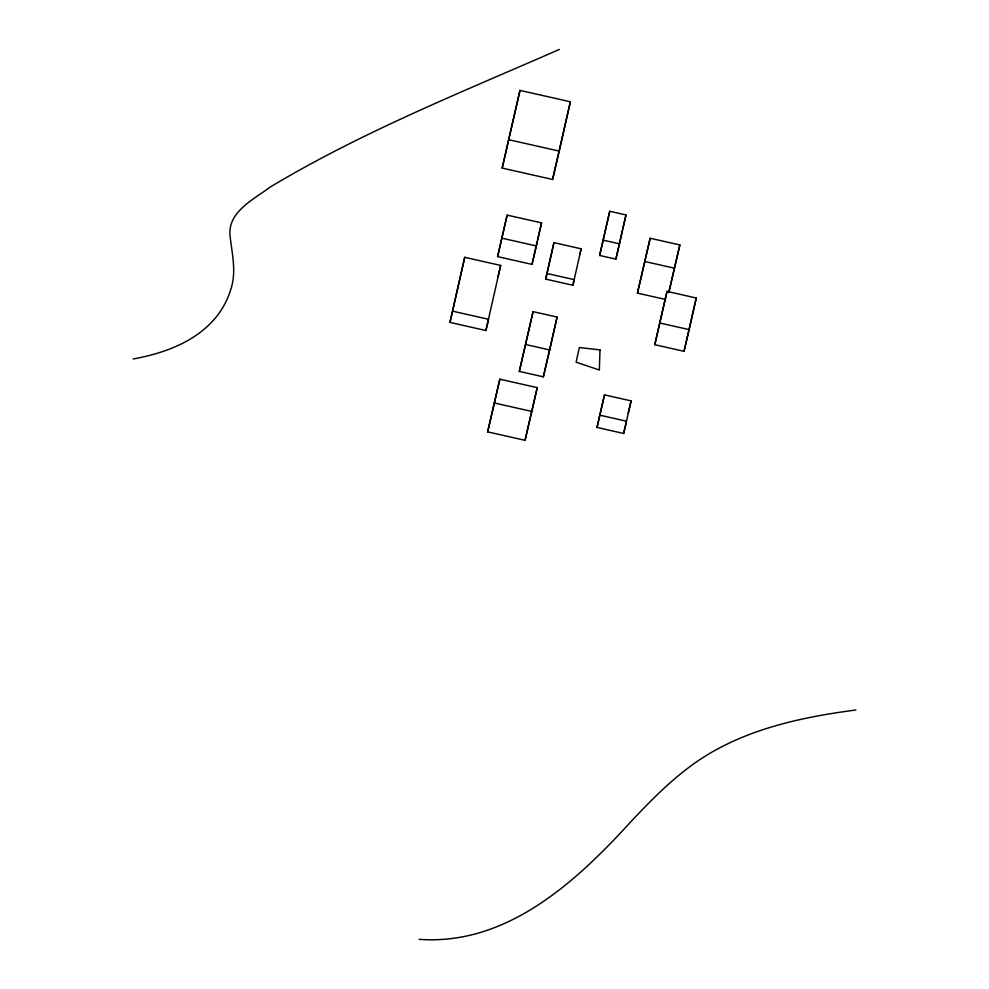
<?xml version="1.0" encoding="UTF-8"?>
<svg xmlns="http://www.w3.org/2000/svg" width="989" height="989" viewBox="0 0 989 989"><rect width="100%" height="100%" fill="white"/><g stroke="black" fill="none" stroke-linecap="round" stroke-linejoin="round"><path stroke-width="1.48" d="M449.97 322.402L464.731 257.313L500.669 265.435L485.908 330.524L449.97 322.402L464.731 257.313M502.189 168.093L519.979 90.395L570.356 101.768L559.267 151.119L552.567 179.466L502.189 168.093L519.979 90.395M497.603 256.621L507.147 215.12L541.564 222.884L536.372 245.964L532.02 264.397L497.603 256.621L507.147 215.12M487.651 431.872L499.841 379.183L537.237 387.639L531.884 411.461L525.06 440.328L487.651 431.872L499.841 379.183M532.02 264.397L537.2 241.316M552.567 179.466L570.356 101.768M519.324 371.419L533.071 311.646L557.091 317.073L549.699 349.945L543.344 376.834L519.324 371.419L533.071 311.646M545.693 279.108L553.964 242.651L581.149 248.795L572.891 285.252L545.693 279.108L553.964 242.651M525.06 440.328L530.413 416.505M543.344 376.834L557.091 317.073M599.631 255.459L609.743 211.275L625.988 214.947L619.497 243.826L615.887 259.13L599.631 255.459L609.743 211.275M615.887 259.13L622.378 230.252M597.01 427.446L604.477 394.871L631.118 400.891L623.651 433.466L597.01 427.446L604.477 394.871M665.646 299.482L637.448 293.115L650.156 238.25L679.839 244.951L668.836 292.645M637.448 293.115L650.156 238.25M654.78 344.704L667.019 291.396L696.256 298.01L689.148 329.634L684.017 351.318L654.78 344.704L667.019 291.396M669.096 291.1L679.839 244.951M684.017 351.318L696.256 298.01M498.011 276.66L500.669 265.435M485.908 330.524L488.554 319.286L452.628 311.176M537.546 239.894L541.564 222.884M530.759 415.059L537.237 387.639M579.814 254.408L581.149 248.795M572.891 285.252L574.213 279.64L547.028 273.496M622.699 228.855L625.988 214.947M628.225 413.13L631.118 400.891M623.651 433.466L626.544 421.215L599.903 415.195M559.317 49.45C461.752 92.175 362.147 131.933 270.578 186.822C254.618 198.925 228.002 211.325 229.967 235.135C231.859 253.073 236.779 271.592 230.808 289.32A90.197 85.882 13.3 0 1 225.579 302.449A88.763 84.522 13.3 0 1 216.603 316.517C196.317 341.798 164.05 353.37 133.132 358.982M855.868 709.991C806.641 716.481 756.672 726.742 713.044 751.492C681.569 769.306 655.855 795.156 631.266 821.278C576.402 881.582 506.924 945.805 419.126 939.34M508.89 139.733L559.267 151.119M603.253 240.154L619.497 243.826M644.915 261.529L674.597 268.229M501.955 238.188L536.372 245.964M659.898 323.032L689.148 329.634M525.678 344.518L549.699 349.945M494.475 403.005L531.884 411.461M600.002 349.896L599.346 370.034L576.093 362.159L579.369 347.547L600.002 349.896"/></g></svg>
